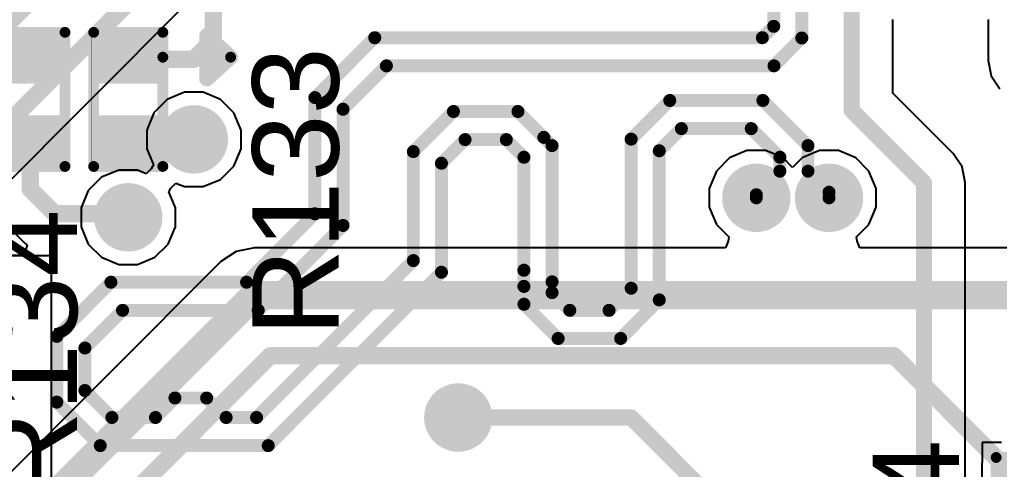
# Model space of a CAD drawing. Header units: millimetres. Extents: x 0 to 172, y 0 to 138.
# Drawn here: x 34.12 to 45.64, y 39.64 to 44.92 of the extents above; entities that cross this region are included whole.
import ezdxf

# ---------------------------------------------------------------- set-up
doc = ezdxf.new("R2010")
doc.units = ezdxf.units.MM
for name, color, linetype in [('BottomLayer', 5, 'Continuous'), ('BottomSolder', 6, 'Continuous'), ('TopLayer', 1, 'Continuous'), ('TopOverlay', 2, 'Continuous'), ('TopPaste', 8, 'Continuous'), ('TopSolder', 216, 'Continuous'), ('ViaHoleLayer', 16, 'Continuous')]:
    doc.layers.add(name, color=color, linetype=linetype)
doc.styles.add('Arial', font='', dxfattribs={"height": 0.2})
doc.styles.get('Arial').set_extended_font_data('Arial')

# ---------------------------------------------------------------- blocks, each defined once
blk = doc.blocks.new('R___0402_99')
at = {"layer": 'TopLayer'}
for points in [[(-0.6985, -0.3175), (-0.6985, 0.3174999999999999), (-0.2413000000000001, 0.3175), (-0.2412999999999999, -0.3174999999999999)], [(0.2413000000000001, -0.3175), (0.2412999999999999, 0.3174999999999999), (0.6985, 0.3175), (0.6985, -0.3174999999999999)]]:
    blk.add_hatch(color=1, dxfattribs=at).paths.add_polyline_path(points)
at = {"layer": 'TopPaste'}
for points in [[(-0.6985, -0.3175), (-0.6985, 0.3174999999999999), (-0.2413000000000001, 0.3175), (-0.2412999999999999, -0.3174999999999999)], [(0.2413000000000001, -0.3175), (0.2412999999999999, 0.3174999999999999), (0.6985, 0.3175), (0.6985, -0.3174999999999999)]]:
    blk.add_hatch(color=8, dxfattribs=at).paths.add_polyline_path(points)
at = {"layer": 'TopSolder'}
for points in [[(-0.75350116, -0.3725011600000001), (-0.75350116, 0.3725011599999999), (-0.18629884, 0.3725011600000001), (-0.1862988399999999, -0.3725011599999999)], [(0.18629884, -0.3725011600000001), (0.1862988399999999, 0.3725011599999999), (0.75350116, 0.3725011600000001), (0.75350116, -0.3725011599999999)]]:
    blk.add_hatch(color=216, dxfattribs=at).paths.add_polyline_path(points)
at = {"layer": 'TopOverlay'}
for points, const_width in [([(-0.7874, -0.4064), (-0.7874, 0.4064)], 0.127), ([(0.7874, 0.4064), (-0.7874, 0.4064)], 0.127), ([(0.7874, -0.4064), (0.7874, 0.4064)], 0.127), ([(0.7874, -0.4064), (-0.7874, -0.4064)], 0.127), ([(0.8128, -0.4318), (-0.8128, -0.4318)], 0.0032258)]:
    blk.add_lwpolyline(points, dxfattribs=dict(at, const_width=const_width))
for points, const_width in [([(-0.8191499999999999, 0.4064, 1), (-0.7556499999999999, 0.4064, 1)], 0.0635), ([(-0.8191499999999999, 0.4064, 1), (-0.7556499999999999, 0.4064, 1)], 0.0635), ([(0.7556499999999999, 0.4064, 1), (0.8191499999999999, 0.4064, 1)], 0.0635), ([(0.7556499999999999, 0.4064, 1), (0.8191499999999999, 0.4064, 1)], 0.0635), ([(-0.8191499999999999, -0.4064, 1), (-0.7556499999999999, -0.4064, 1)], 0.0635), ([(-0.8191499999999999, -0.4064, 1), (-0.7556499999999999, -0.4064, 1)], 0.0635), ([(0.7556499999999999, -0.4064, 1), (0.8191499999999999, -0.4064, 1)], 0.0635), ([(0.7556499999999999, -0.4064, 1), (0.8191499999999999, -0.4064, 1)], 0.0635), ([(-0.81360518, -0.4318, 1), (-0.8119948199999999, -0.4318, 1)], 0.0016129), ([(0.8119948199999999, -0.4318, 1), (0.81360518, -0.4318, 1)], 0.0016129)]:
    blk.add_lwpolyline(points, format="xyb", close=True, dxfattribs=dict(at, const_width=const_width))
blk = doc.blocks.new('R___0402_100')
at = {"layer": 'TopLayer'}
for points in [[(-0.6985, -0.3175), (-0.6985, 0.3174999999999999), (-0.2413000000000001, 0.3175), (-0.2412999999999999, -0.3174999999999999)], [(0.2413000000000001, -0.3175), (0.2412999999999999, 0.3174999999999999), (0.6985, 0.3175), (0.6985, -0.3174999999999999)]]:
    blk.add_hatch(color=1, dxfattribs=at).paths.add_polyline_path(points)
at = {"layer": 'TopPaste'}
for points in [[(-0.6985, -0.3175), (-0.6985, 0.3174999999999999), (-0.2413000000000001, 0.3175), (-0.2412999999999999, -0.3174999999999999)], [(0.2413000000000001, -0.3175), (0.2412999999999999, 0.3174999999999999), (0.6985, 0.3175), (0.6985, -0.3174999999999999)]]:
    blk.add_hatch(color=8, dxfattribs=at).paths.add_polyline_path(points)
at = {"layer": 'TopSolder'}
for points in [[(-0.75350116, -0.3725011600000001), (-0.75350116, 0.3725011599999999), (-0.18629884, 0.3725011600000001), (-0.1862988399999999, -0.3725011599999999)], [(0.18629884, -0.3725011600000001), (0.1862988399999999, 0.3725011599999999), (0.75350116, 0.3725011600000001), (0.75350116, -0.3725011599999999)]]:
    blk.add_hatch(color=216, dxfattribs=at).paths.add_polyline_path(points)
at = {"layer": 'TopOverlay'}
for points, const_width in [([(-0.7874, -0.4064), (-0.7874, 0.4064)], 0.127), ([(0.7874, 0.4064), (-0.7874, 0.4064)], 0.127), ([(0.7874, -0.4064), (0.7874, 0.4064)], 0.127), ([(0.7874, -0.4064), (-0.7874, -0.4064)], 0.127), ([(0.8128, -0.4318), (-0.8128, -0.4318)], 0.0032258)]:
    blk.add_lwpolyline(points, dxfattribs=dict(at, const_width=const_width))
for points, const_width in [([(-0.8191499999999999, 0.4064, 1), (-0.7556499999999999, 0.4064, 1)], 0.0635), ([(-0.8191499999999999, 0.4064, 1), (-0.7556499999999999, 0.4064, 1)], 0.0635), ([(0.7556499999999999, 0.4064, 1), (0.8191499999999999, 0.4064, 1)], 0.0635), ([(0.7556499999999999, 0.4064, 1), (0.8191499999999999, 0.4064, 1)], 0.0635), ([(-0.8191499999999999, -0.4064, 1), (-0.7556499999999999, -0.4064, 1)], 0.0635), ([(-0.8191499999999999, -0.4064, 1), (-0.7556499999999999, -0.4064, 1)], 0.0635), ([(0.7556499999999999, -0.4064, 1), (0.8191499999999999, -0.4064, 1)], 0.0635), ([(0.7556499999999999, -0.4064, 1), (0.8191499999999999, -0.4064, 1)], 0.0635), ([(-0.81360518, -0.4318, 1), (-0.8119948199999999, -0.4318, 1)], 0.0016129), ([(0.8119948199999999, -0.4318, 1), (0.81360518, -0.4318, 1)], 0.0016129)]:
    blk.add_lwpolyline(points, format="xyb", close=True, dxfattribs=dict(at, const_width=const_width))
blk = doc.blocks.new('R___0603_204')
at = {"layer": 'TopLayer'}
for points in [[(-0.3809999999999999, 0.4445), (-0.3809999999999999, -0.4445), (-1.143, -0.4445), (-1.143, 0.4445)], [(1.143, 0.4445), (1.143, -0.4445), (0.3809999999999999, -0.4445), (0.3809999999999999, 0.4445)]]:
    blk.add_hatch(color=1, dxfattribs=at).paths.add_polyline_path(points)
at = {"layer": 'TopPaste'}
for points in [[(-0.3809999999999999, 0.4445), (-0.3809999999999999, -0.4445), (-1.143, -0.4445), (-1.143, 0.4445)], [(1.143, 0.4445), (1.143, -0.4445), (0.3809999999999999, -0.4445), (0.3809999999999999, 0.4445)]]:
    blk.add_hatch(color=8, dxfattribs=at).paths.add_polyline_path(points)
at = {"layer": 'TopSolder'}
for points in [[(-0.2794, 0.5460999999999999), (-0.2794, -0.5460999999999999), (-1.2446, -0.5460999999999999), (-1.2446, 0.5460999999999999)], [(1.2446, 0.5460999999999999), (1.2446, -0.5460999999999999), (0.2794, -0.5460999999999999), (0.2794, 0.5460999999999999)]]:
    blk.add_hatch(color=216, dxfattribs=at).paths.add_polyline_path(points)
at = {"layer": 'TopOverlay', "const_width": 0.127}
for points in [[(1.2192, 0.5334), (-1.2192, 0.5334)], [(-1.2192, -0.5334), (-1.2192, 0.5334)], [(1.2192, -0.5334), (1.2192, 0.5334)], [(1.2192, -0.5334), (-1.2192, -0.5334)]]:
    blk.add_lwpolyline(points, dxfattribs=at)
at = {"layer": 'TopOverlay', "const_width": 0.0635}
for points in [[(-1.25095, 0.5334, 1), (-1.18745, 0.5334, 1)], [(-1.25095, 0.5334, 1), (-1.18745, 0.5334, 1)], [(1.18745, 0.5334, 1), (1.25095, 0.5334, 1)], [(1.18745, 0.5334, 1), (1.25095, 0.5334, 1)], [(-1.25095, -0.5334, 1), (-1.18745, -0.5334, 1)], [(-1.25095, -0.5334, 1), (-1.18745, -0.5334, 1)], [(1.18745, -0.5334, 1), (1.25095, -0.5334, 1)], [(1.18745, -0.5334, 1), (1.25095, -0.5334, 1)]]:
    blk.add_lwpolyline(points, format="xyb", close=True, dxfattribs=at)

msp = doc.modelspace()

# ---------------------------------------------------------------- hatches: boundary and pattern name
at = {"layer": 'BottomLayer'}
h = msp.add_hatch(color=5, dxfattribs=at)
edge = h.paths.add_edge_path()
edge.add_arc((36.1696, 43.5102), 0.2999994, 0, 360)
h = msp.add_hatch(color=5, dxfattribs=at)
edge = h.paths.add_edge_path()
edge.add_arc((42.77900004, 42.8244), 0.2999994, 0, 360)
h = msp.add_hatch(color=5, dxfattribs=at)
edge = h.paths.add_edge_path()
edge.add_arc((43.63299884, 42.8244), 0.2999994, 0, 360)
h = msp.add_hatch(color=5, dxfattribs=at)
edge = h.paths.add_edge_path()
edge.add_arc((35.39839758, 42.5958), 0.2999994, 0, 360)
h = msp.add_hatch(color=5, dxfattribs=at)
edge = h.paths.add_edge_path()
edge.add_arc((39.27645688, 40.24571072), 0.2999994, 0, 360)
at = {"layer": 'BottomSolder'}
h = msp.add_hatch(color=6, dxfattribs=at)
edge = h.paths.add_edge_path()
edge.add_arc((36.1696, 43.5102), 0.4015993999999999, 0, 360)
h = msp.add_hatch(color=6, dxfattribs=at)
edge = h.paths.add_edge_path()
edge.add_arc((42.77900004, 42.8244), 0.4015993999999999, 0, 360)
h = msp.add_hatch(color=6, dxfattribs=at)
edge = h.paths.add_edge_path()
edge.add_arc((43.63299884, 42.8244), 0.4015993999999999, 0, 360)
h = msp.add_hatch(color=6, dxfattribs=at)
edge = h.paths.add_edge_path()
edge.add_arc((35.39839758, 42.5958), 0.4015993999999999, 0, 360)
h = msp.add_hatch(color=6, dxfattribs=at)
edge = h.paths.add_edge_path()
edge.add_arc((39.27645688, 40.24571072), 0.4015993999999999, 0, 360)
at = {"layer": 'TopLayer'}
h = msp.add_hatch(color=1, dxfattribs=at)
edge = h.paths.add_edge_path()
edge.add_arc((36.1696, 43.5102), 0.2999994, 0, 360)
h = msp.add_hatch(color=1, dxfattribs=at)
edge = h.paths.add_edge_path()
edge.add_arc((42.77900004, 42.8244), 0.2999994, 0, 360)
h = msp.add_hatch(color=1, dxfattribs=at)
edge = h.paths.add_edge_path()
edge.add_arc((43.63299884, 42.8244), 0.2999994, 0, 360)
h = msp.add_hatch(color=1, dxfattribs=at)
edge = h.paths.add_edge_path()
edge.add_arc((35.39839758, 42.5958), 0.2999994, 0, 360)
h = msp.add_hatch(color=1, dxfattribs=at)
edge = h.paths.add_edge_path()
edge.add_arc((39.27645688, 40.24571072), 0.2999994, 0, 360)
at = {"layer": 'TopSolder'}
h = msp.add_hatch(color=216, dxfattribs=at)
edge = h.paths.add_edge_path()
edge.add_arc((36.1696, 43.5102), 0.4015993999999999, 0, 360)
h = msp.add_hatch(color=216, dxfattribs=at)
edge = h.paths.add_edge_path()
edge.add_arc((42.77900004, 42.8244), 0.4015993999999999, 0, 360)
h = msp.add_hatch(color=216, dxfattribs=at)
edge = h.paths.add_edge_path()
edge.add_arc((43.63299884, 42.8244), 0.4015993999999999, 0, 360)
h = msp.add_hatch(color=216, dxfattribs=at)
edge = h.paths.add_edge_path()
edge.add_arc((35.39839758, 42.5958), 0.4015993999999999, 0, 360)
h = msp.add_hatch(color=216, dxfattribs=at)
edge = h.paths.add_edge_path()
edge.add_arc((39.27645688, 40.24571072), 0.4015993999999999, 0, 360)
at = {"layer": 'ViaHoleLayer'}
h = msp.add_hatch(color=16, dxfattribs=at)
edge = h.paths.add_edge_path()
edge.add_arc((36.1696, 43.5102), 0.1499997, 0, 360)
h = msp.add_hatch(color=16, dxfattribs=at)
edge = h.paths.add_edge_path()
edge.add_arc((42.77900004, 42.8244), 0.1499997, 0, 360)
h = msp.add_hatch(color=16, dxfattribs=at)
edge = h.paths.add_edge_path()
edge.add_arc((43.63299884, 42.8244), 0.1499997, 0, 360)
h = msp.add_hatch(color=16, dxfattribs=at)
edge = h.paths.add_edge_path()
edge.add_arc((35.39839758, 42.5958), 0.1499997, 0, 360)
h = msp.add_hatch(color=16, dxfattribs=at)
edge = h.paths.add_edge_path()
edge.add_arc((39.27645688, 40.24571072), 0.1499997, 0, 360)

# ---------------------------------------------------------------- linework, layer by layer
at = {"layer": 'BottomLayer'}
for p, q in [((32.96765314, 41.98930642), (36.06383186, 45.08548514)), ((36.05940209999999, 44.0641994), (35.85578554, 43.9798587)), ((36.2797979, 44.0641994), (36.05940209999999, 44.0641994)), ((36.48341446, 43.9798587), (36.2797979, 44.0641994)), ((35.85578554, 43.9798587), (35.6999413, 43.82401445999999)), ((36.63925869999999, 43.82401445999999), (36.48341446, 43.9798587)), ((35.6999413, 43.82401445999999), (35.61560059999999, 43.6203979)), ((36.7235994, 43.6203979), (36.63925869999999, 43.82401445999999)), ((35.61560059999999, 43.6203979), (35.61560059999999, 43.4000021)), ((36.7235994, 43.4000021), (36.7235994, 43.6203979)), ((35.61560059999999, 43.4000021), (35.69412978, 43.21041396)), ((36.63925869999999, 43.19638554), (36.7235994, 43.4000021)), ((42.46518558, 43.29405869999999), (42.30934134, 43.13821446)), ((42.66880214, 43.3783994), (42.46518558, 43.29405869999999)), ((42.88919794, 43.3783994), (42.66880214, 43.3783994)), ((43.0928145, 43.29405869999999), (42.88919794, 43.3783994)), ((43.20599944, 43.18087376), (43.0928145, 43.29405869999999)), ((43.31918438, 43.29405869999999), (43.20599944, 43.18087376)), ((43.52280094, 43.3783994), (43.31918438, 43.29405869999999)), ((43.74319673999999, 43.3783994), (43.52280094, 43.3783994)), ((43.9468133, 43.29405869999999), (43.74319673999999, 43.3783994)), ((44.10265754, 43.13821446), (43.9468133, 43.29405869999999)), ((35.69412978, 43.21041396), (35.66957306, 43.16668278)), ((36.48341446, 43.04054129999999), (36.63925869999999, 43.19638554)), ((35.08458312, 43.0654587), (34.92873888, 42.90961446)), ((35.28819968, 43.1497994), (35.08458312, 43.0654587)), ((35.50859548, 43.1497994), (35.28819968, 43.1497994)), ((35.60956048, 43.1079783), (35.50859548, 43.1497994)), ((35.66957306, 43.16668278), (35.60956048, 43.1079783)), ((42.30934134, 43.13821446), (42.22500064, 42.9345979)), ((44.18699824, 42.9345979), (44.10265754, 43.13821446)), ((35.89842452, 42.93931722), (35.9584371, 42.9980217)), ((35.9584371, 42.9980217), (36.05940209999999, 42.9562006)), ((36.05940209999999, 42.9562006), (36.2797979, 42.9562006)), ((36.2797979, 42.9562006), (36.48341446, 43.04054129999999)), ((34.92873888, 42.90961446), (34.84439818, 42.7059979)), ((35.8738678, 42.89558604), (35.89842452, 42.93931722)), ((35.95239698, 42.7059979), (35.8738678, 42.89558604)), ((42.22500064, 42.9345979), (42.22500064, 42.71420209999999)), ((44.18699824, 42.71420209999999), (44.18699824, 42.9345979)), ((34.84439818, 42.7059979), (34.84439818, 42.4856021)), ((35.95239698, 42.4856021), (35.95239698, 42.7059979)), ((42.22500064, 42.71420209999999), (42.30934134, 42.51058554)), ((44.10265754, 42.51058554), (44.18699824, 42.71420209999999)), ((42.30934134, 42.51058554), (42.4547284, 42.36519848)), ((43.95727048, 42.36519848), (44.10265754, 42.51058554)), ((34.84439818, 42.4856021), (34.92873888, 42.28198554)), ((35.86805628, 42.28198554), (35.95239698, 42.4856021)), ((34.92873888, 42.28198554), (35.08458312, 42.1261413)), ((35.71221204, 42.1261413), (35.86805628, 42.28198554)), ((42.44908706, 42.31675814), (42.41579274, 42.23819847999999)), ((42.4547284, 42.36519848), (42.44908706, 42.31675814)), ((43.96291182, 42.31675814), (43.95727048, 42.36519848)), ((43.99620614, 42.23819847999999), (43.96291182, 42.31675814)), ((36.66772194, 42.1958135), (36.48708475999999, 42.07511524)), ((36.88079999999999, 42.23819847999999), (36.66772194, 42.1958135)), ((42.41579274, 42.23819847999999), (36.88079999999999, 42.23819847999999)), ((46.75664511999999, 42.23819847999999), (43.99620614, 42.23819847999999)), ((36.48708475999999, 42.07511524), (31.45788476, 37.04591524)), ((35.08458312, 42.1261413), (35.28819968, 42.04180059999999)), ((35.28819968, 42.04180059999999), (35.50859548, 42.04180059999999)), ((35.50859548, 42.04180059999999), (35.71221204, 42.1261413))]:
    msp.add_line(p, q, dxfattribs=at)
for points, const_width in [([(31.6355984, 42.52092588), (34.56589734, 45.45122481999999)], 0.2032), ([(32.47559926, 42.1931211), (35.71589758, 45.43341942)], 0.2032), ([(31.8516, 36.6522), (36.88079999999999, 41.6814)], 0.3302), ([(36.88079999999999, 41.6814), (46.75664511999999, 41.6814)], 0.3302), ([(32.47879204, 36.3821472), (37.06684483999999, 40.9702)], 0.2032), ([(37.06684483999999, 40.9702), (44.39769632, 40.9702)], 0.2032), ([(44.39769632, 40.9702), (47.37507924, 37.99281707999999)], 0.2032)]:
    msp.add_lwpolyline(points, dxfattribs=dict(at, const_width=const_width))
for points, const_width in [([(36.79825, 41.6814, 1), (36.96335, 41.6814, 1)], 0.1651), ([(36.79825, 41.6814, 1), (36.96335, 41.6814, 1)], 0.1651), ([(37.01604484, 40.9702, 1), (37.11764484, 40.9702, 1)], 0.1016), ([(37.01604484, 40.9702, 1), (37.11764484, 40.9702, 1)], 0.1016), ([(44.34689632, 40.9702, 1), (44.44849632, 40.9702, 1)], 0.1016), ([(44.34689632, 40.9702, 1), (44.44849632, 40.9702, 1)], 0.1016)]:
    msp.add_lwpolyline(points, format="xyb", close=True, dxfattribs=dict(at, const_width=const_width))
at = {"layer": 'TopLayer'}
for p, q in [((44.38334532, 44.05357712), (44.38334532, 44.91920149999999)), ((45.50490264, 44.91920149999999), (45.50490264, 44.43497336)), ((45.50490264, 44.43497336), (45.54038644, 44.25658153999999)), ((45.54038644, 44.25658153999999), (45.6414378, 44.10535247999999)), ((45.09129919999999, 43.3456207), (44.38334532, 44.05357712)), ((45.09130681999999, 43.34561562), (45.09129919999999, 43.3456207)), ((45.1964298, 43.18828548), (45.09130681999999, 43.34561562)), ((45.23334361999999, 43.00270545999999), (45.1964298, 43.18828548)), ((45.23334361999999, 37.81754946), (45.23334361999999, 43.00270545999999)), ((33.90046306, 42.57578734), (34.18648229999999, 42.2897681)), ((34.21210328, 42.2726485), (34.17357655999999, 42.1456485)), ((34.18648229999999, 42.2897681), (34.21210328, 42.2726485)), ((31.37059766, 42.1456485), (34.53441658, 42.1456485)), ((34.17357655999999, 42.1456485), (31.37059766, 42.1456485)), ((34.53441658, 42.1456485), (34.49085304, 42.10208496)), ((34.49085304, 42.10208496), (34.49085304, 36.3855)), ((45.66148348, 39.95419999999999), (45.43249994, 39.95419999999999)), ((45.43249994, 39.95419999999999), (45.43249994, 39.72521646)), ((45.43249994, 39.72521646), (45.42752408, 39.7002)), ((45.42752408, 39.7002), (45.42752408, 38.93819999999999))]:
    msp.add_line(p, q, dxfattribs=at)
for points, const_width in [([(36.39839812, 44.67879812), (36.39839812, 45.9232)], 0.2032), ([(43.89839836, 43.85270376), (43.89839836, 45.9232)], 0.1892554), ([(42.98329732, 44.83749478), (42.98329732, 45.16012303999999)], 0.1524), ([(43.31349732, 44.70072339999999), (43.31349732, 45.16012303999999)], 0.1524), ([(42.84980253999999, 44.704), (42.98329732, 44.83749478)], 0.1524), ([(36.1696, 44.45), (36.39839812, 44.67879812)], 0.2032), ([(37.592, 44.00097372), (38.29502627999999, 44.704)], 0.1524), ([(38.29502627999999, 44.704), (42.84980253999999, 44.704)], 0.1524), ([(42.98657392, 44.3738), (43.31349732, 44.70072339999999)], 0.1524), ([(33.65754254, 44.45), (34.24839734, 44.45)], 0.2032), ([(35.39839758, 44.45), (36.1696, 44.45)], 0.2032), ([(37.9222, 43.86420234), (38.43179766, 44.3738)], 0.1524), ([(38.43179766, 44.3738), (42.98657392, 44.3738)], 0.1524), ([(37.592, 42.63671177999999), (37.592, 44.00097372)], 0.1524), ([(41.30802, 43.5137941), (41.76162336, 43.96739746)], 0.1524), ([(41.76162336, 43.96739746), (42.8562516, 43.96739746)], 0.1524), ([(42.8562516, 43.96739746), (43.38619974, 43.43744932)], 0.1524), ([(37.9222, 42.4999404), (37.9222, 43.86420234)], 0.1524), ([(38.74840104, 43.36700749999999), (39.21935259999999, 43.83795906)], 0.1524), ([(39.21935259999999, 43.83795906), (39.97809124, 43.83795906)], 0.1524), ([(39.97809124, 43.83795906), (40.28188286, 43.53416744)], 0.1524), ([(43.89839836, 43.85270376), (44.74839666, 43.00270545999999)], 0.1892554), ([(41.63822, 43.37702272), (41.89839474, 43.63719746)], 0.1524), ([(41.89839474, 43.63719746), (42.71948022, 43.63719746)], 0.1524), ([(42.71948022, 43.63719746), (43.05599974, 43.30067794)], 0.1524), ([(34.24839734, 42.92372161999999), (34.24839734, 43.5102)], 0.2032), ([(35.39839758, 43.5102), (36.1696, 43.5102)], 0.2032), ([(39.07860104, 43.23023612), (39.35612398, 43.50775906)], 0.1524), ([(39.35612398, 43.50775906), (39.84131986, 43.50775906)], 0.1524), ([(39.84131986, 43.50775906), (40.0483959, 43.30068048)], 0.1524), ([(40.28188286, 43.5341649), (40.28188286, 43.53416744)], 0.1524), ([(40.28188286, 43.5341649), (40.37859844, 43.43744932)], 0.1524), ([(41.30802, 41.76322355999999), (41.30802, 43.5137941)], 0.1524), ([(38.74840104, 42.08779746), (38.74840104, 43.36700749999999)], 0.1524), ([(40.37859844, 41.83825262), (40.37859844, 43.43744932)], 0.1524), ([(41.63822, 41.62645217999999), (41.63822, 43.37702272)], 0.1524), ([(43.38619974, 43.13747532), (43.38619974, 43.43744932)], 0.1524), ([(39.07860104, 41.95102608), (39.07860104, 43.23023612)], 0.1524), ([(40.0483959, 43.30068048), (40.04839843999999, 43.30067794)], 0.1524), ([(40.04839843999999, 41.975024), (40.04839843999999, 43.30067794)], 0.1524), ([(43.05599974, 43.13747532), (43.05599974, 43.30067794)], 0.1524), ([(42.77900004, 42.86047562), (43.05599974, 43.13747532)], 0.1524), ([(43.38619974, 43.13747532), (43.63299884, 42.89067622)], 0.1524), ([(44.74839666, 37.61438502), (44.74839666, 43.00270545999999)], 0.1892554), ([(34.24839734, 42.92372161999999), (34.53441658, 42.63770238)], 0.2032), ([(43.63299884, 42.8244), (43.63299884, 42.89067622)], 0.1524), ([(42.77900004, 42.8244), (42.77900004, 42.86047562)], 0.1524), ([(34.53441658, 42.63770238), (35.3564952, 42.63770238)], 0.2032), ([(35.3564952, 42.63770238), (35.39839758, 42.5958)], 0.2032), ([(36.78908822, 41.8338), (37.592, 42.63671177999999)], 0.1524), ([(36.9258596, 41.50359999999999), (37.9222, 42.4999404)], 0.1524), ([(36.9063143, 40.24571072), (38.74840104, 42.08779746)], 0.1524), ([(37.04308568, 39.91551071999999), (39.07860104, 41.95102608)], 0.1524), ([(40.04732148, 41.97394704), (40.04839843999999, 41.975024)], 0.1524), ([(40.04732148, 41.78510312), (40.04732148, 41.97394704)], 0.1524), ([(40.37856034, 41.83821452), (40.37859844, 41.83825262)], 0.1524), ([(40.37856034, 41.71196128), (40.37856034, 41.83821452)], 0.1524), ([(34.55900124, 41.19817261999999), (35.19462862, 41.8338)], 0.1524), ([(35.19462862, 41.8338), (36.78908822, 41.8338)], 0.1524), ([(40.04732148, 41.78510312), (40.04836034, 41.78406426)], 0.1524), ([(40.04836034, 41.5751899), (40.04836034, 41.78406426)], 0.1524), ([(41.04839644, 41.50359999999999), (41.30802, 41.76322355999999)], 0.1524), ([(40.37856034, 41.71196128), (40.58692162, 41.50359999999999)], 0.1524), ([(41.18516782, 41.1734), (41.63822, 41.62645217999999)], 0.1524), ([(34.88920124, 41.06140124), (35.3314, 41.50359999999999)], 0.1524), ([(35.3314, 41.50359999999999), (36.9258596, 41.50359999999999)], 0.1524), ([(40.04836034, 41.5751899), (40.45015024, 41.1734)], 0.1524), ([(40.58692162, 41.50359999999999), (41.04839644, 41.50359999999999)], 0.1524), ([(34.55900124, 40.42604309999999), (34.55900124, 41.19817261999999)], 0.1524), ([(40.45015024, 41.1734), (41.18516782, 41.1734)], 0.1524), ([(34.88920124, 40.56281448), (34.88920124, 41.06140124)], 0.1524), ([(34.88920124, 40.56281448), (35.20630499999999, 40.24571072)], 0.1524), ([(35.7180642, 40.24571072), (35.94698932, 40.47463584)], 0.1524), ([(35.94698932, 40.47463584), (36.3194727, 40.47463584)], 0.1524), ([(36.3194727, 40.47463584), (36.54839782, 40.24571072)], 0.1524), ([(34.55900124, 40.42604309999999), (35.06953361999999, 39.91551071999999)], 0.1524), ([(35.20630499999999, 40.24571072), (35.7180642, 40.24571072)], 0.1524), ([(36.54839782, 40.24571072), (36.9063143, 40.24571072)], 0.1524), ([(39.27645688, 40.24571072), (41.30801745999999, 40.24571072)], 0.1892554), ([(41.30801745999999, 40.24571072), (44.831, 36.72272818)], 0.1892554), ([(35.06953361999999, 39.91551071999999), (37.04308568, 39.91551071999999)], 0.1524)]:
    msp.add_lwpolyline(points, dxfattribs=dict(at, const_width=const_width))
for points, const_width in [([(42.94519732, 44.83749478, 1), (43.02139732, 44.83749478, 1)], 0.0762), ([(42.94519732, 44.83749478, 1), (43.02139732, 44.83749478, 1)], 0.0762), ([(36.34759811999999, 44.67879812, 1), (36.44919812, 44.67879812, 1)], 0.1016), ([(36.34759811999999, 44.67879812, 1), (36.44919812, 44.67879812, 1)], 0.1016), ([(38.25692627999999, 44.704, 1), (38.33312628, 44.704, 1)], 0.0762), ([(38.25692627999999, 44.704, 1), (38.33312628, 44.704, 1)], 0.0762), ([(42.81170254, 44.704, 1), (42.88790254, 44.704, 1)], 0.0762), ([(42.81170254, 44.704, 1), (42.88790254, 44.704, 1)], 0.0762), ([(43.27539732, 44.70072339999999, 1), (43.35159732, 44.70072339999999, 1)], 0.0762), ([(43.27539732, 44.70072339999999, 1), (43.35159732, 44.70072339999999, 1)], 0.0762), ([(34.19759733999999, 44.45, 1), (34.29919733999999, 44.45, 1)], 0.1016), ([(35.34759758, 44.45, 1), (35.44919758, 44.45, 1)], 0.1016), ([(36.11879999999999, 44.45, 1), (36.2204, 44.45, 1)], 0.1016), ([(36.11879999999999, 44.45, 1), (36.2204, 44.45, 1)], 0.1016), ([(38.39369765999999, 44.3738, 1), (38.46989766, 44.3738, 1)], 0.0762), ([(38.39369765999999, 44.3738, 1), (38.46989766, 44.3738, 1)], 0.0762), ([(42.94847392, 44.3738, 1), (43.02467392, 44.3738, 1)], 0.0762), ([(42.94847392, 44.3738, 1), (43.02467392, 44.3738, 1)], 0.0762), ([(37.5539, 44.00097372, 1), (37.6301, 44.00097372, 1)], 0.0762), ([(37.5539, 44.00097372, 1), (37.6301, 44.00097372, 1)], 0.0762), ([(41.72352335999999, 43.96739746, 1), (41.79972336, 43.96739746, 1)], 0.0762), ([(41.72352335999999, 43.96739746, 1), (41.79972336, 43.96739746, 1)], 0.0762), ([(42.8181516, 43.96739746, 1), (42.8943516, 43.96739746, 1)], 0.0762), ([(42.8181516, 43.96739746, 1), (42.8943516, 43.96739746, 1)], 0.0762), ([(37.8841, 43.86420234, 1), (37.9603, 43.86420234, 1)], 0.0762), ([(37.8841, 43.86420234, 1), (37.9603, 43.86420234, 1)], 0.0762), ([(39.1812526, 43.83795906, 1), (39.2574526, 43.83795906, 1)], 0.0762), ([(39.1812526, 43.83795906, 1), (39.2574526, 43.83795906, 1)], 0.0762), ([(39.93999124, 43.83795906, 1), (40.01619124, 43.83795906, 1)], 0.0762), ([(39.93999124, 43.83795906, 1), (40.01619124, 43.83795906, 1)], 0.0762), ([(43.85108578, 43.85270376, 1), (43.94571094, 43.85270376, 1)], 0.0946277), ([(43.85108578, 43.85270376, 1), (43.94571094, 43.85270376, 1)], 0.0946277), ([(41.86029474, 43.63719746, 1), (41.93649474, 43.63719746, 1)], 0.0762), ([(41.86029474, 43.63719746, 1), (41.93649474, 43.63719746, 1)], 0.0762), ([(42.68138021999999, 43.63719746, 1), (42.75758022, 43.63719746, 1)], 0.0762), ([(42.68138021999999, 43.63719746, 1), (42.75758022, 43.63719746, 1)], 0.0762), ([(34.19759733999999, 43.5102, 1), (34.29919733999999, 43.5102, 1)], 0.1016), ([(35.34759758, 43.5102, 1), (35.44919758, 43.5102, 1)], 0.1016), ([(36.11879999999999, 43.5102, 1), (36.2204, 43.5102, 1)], 0.1016), ([(39.31802398, 43.50775906, 1), (39.39422398, 43.50775906, 1)], 0.0762), ([(39.31802398, 43.50775906, 1), (39.39422398, 43.50775906, 1)], 0.0762), ([(39.80321986, 43.50775906, 1), (39.87941986, 43.50775906, 1)], 0.0762), ([(39.80321986, 43.50775906, 1), (39.87941986, 43.50775906, 1)], 0.0762), ([(40.24378286, 43.53416744, 1), (40.31998286, 43.53416744, 1)], 0.0762), ([(40.24378286, 43.53416744, 1), (40.31998286, 43.53416744, 1)], 0.0762), ([(40.24378286, 43.5341649, 1), (40.31998286, 43.5341649, 1)], 0.0762), ([(40.24378286, 43.5341649, 1), (40.31998286, 43.5341649, 1)], 0.0762), ([(41.26992, 43.5137941, 1), (41.34611999999999, 43.5137941, 1)], 0.0762), ([(41.26992, 43.5137941, 1), (41.34611999999999, 43.5137941, 1)], 0.0762), ([(38.71030104, 43.36700749999999, 1), (38.78650104, 43.36700749999999, 1)], 0.0762), ([(38.71030104, 43.36700749999999, 1), (38.78650104, 43.36700749999999, 1)], 0.0762), ([(40.34049844, 43.43744932, 1), (40.41669844, 43.43744932, 1)], 0.0762), ([(40.34049844, 43.43744932, 1), (40.41669844, 43.43744932, 1)], 0.0762), ([(41.60012, 43.37702272, 1), (41.67632, 43.37702272, 1)], 0.0762), ([(41.60012, 43.37702272, 1), (41.67632, 43.37702272, 1)], 0.0762), ([(43.34809973999999, 43.43744932, 1), (43.42429974, 43.43744932, 1)], 0.0762), ([(43.34809973999999, 43.43744932, 1), (43.42429974, 43.43744932, 1)], 0.0762), ([(39.04050104, 43.23023612, 1), (39.11670104, 43.23023612, 1)], 0.0762), ([(39.04050104, 43.23023612, 1), (39.11670104, 43.23023612, 1)], 0.0762), ([(40.0102959, 43.30068048, 1), (40.0864959, 43.30068048, 1)], 0.0762), ([(40.0102959, 43.30068048, 1), (40.0864959, 43.30068048, 1)], 0.0762), ([(40.01029844, 43.30067794, 1), (40.08649844, 43.30067794, 1)], 0.0762), ([(40.01029844, 43.30067794, 1), (40.08649844, 43.30067794, 1)], 0.0762), ([(43.01789974, 43.30067794, 1), (43.09409974, 43.30067794, 1)], 0.0762), ([(43.01789974, 43.30067794, 1), (43.09409974, 43.30067794, 1)], 0.0762), ([(43.01789974, 43.13747532, 1), (43.09409974, 43.13747532, 1)], 0.0762), ([(43.01789974, 43.13747532, 1), (43.09409974, 43.13747532, 1)], 0.0762), ([(43.34809973999999, 43.13747532, 1), (43.42429974, 43.13747532, 1)], 0.0762), ([(43.34809973999999, 43.13747532, 1), (43.42429974, 43.13747532, 1)], 0.0762), ([(44.70108408, 43.00270545999999, 1), (44.79570924, 43.00270545999999, 1)], 0.0946277), ([(44.70108408, 43.00270545999999, 1), (44.79570924, 43.00270545999999, 1)], 0.0946277), ([(34.19759733999999, 42.92372161999999, 1), (34.29919733999999, 42.92372161999999, 1)], 0.1016), ([(34.19759733999999, 42.92372161999999, 1), (34.29919733999999, 42.92372161999999, 1)], 0.1016), ([(43.59489884, 42.89067622, 1), (43.67109884, 42.89067622, 1)], 0.0762), ([(43.59489884, 42.89067622, 1), (43.67109884, 42.89067622, 1)], 0.0762), ([(42.74090003999999, 42.86047562, 1), (42.81710004, 42.86047562, 1)], 0.0762), ([(42.74090003999999, 42.86047562, 1), (42.81710004, 42.86047562, 1)], 0.0762), ([(42.74090003999999, 42.8244, 1), (42.81710004, 42.8244, 1)], 0.0762), ([(43.59489884, 42.8244, 1), (43.67109884, 42.8244, 1)], 0.0762), ([(34.48361658, 42.63770238, 1), (34.58521658, 42.63770238, 1)], 0.1016), ([(34.48361658, 42.63770238, 1), (34.58521658, 42.63770238, 1)], 0.1016), ([(35.3056952, 42.63770238, 1), (35.4072952, 42.63770238, 1)], 0.1016), ([(35.3056952, 42.63770238, 1), (35.4072952, 42.63770238, 1)], 0.1016), ([(35.34759758, 42.5958, 1), (35.44919758, 42.5958, 1)], 0.1016), ([(37.5539, 42.63671177999999, 1), (37.6301, 42.63671177999999, 1)], 0.0762), ([(37.5539, 42.63671177999999, 1), (37.6301, 42.63671177999999, 1)], 0.0762), ([(37.8841, 42.4999404, 1), (37.9603, 42.4999404, 1)], 0.0762), ([(37.8841, 42.4999404, 1), (37.9603, 42.4999404, 1)], 0.0762), ([(38.71030104, 42.08779746, 1), (38.78650104, 42.08779746, 1)], 0.0762), ([(38.71030104, 42.08779746, 1), (38.78650104, 42.08779746, 1)], 0.0762), ([(39.04050104, 41.95102608, 1), (39.11670104, 41.95102608, 1)], 0.0762), ([(39.04050104, 41.95102608, 1), (39.11670104, 41.95102608, 1)], 0.0762), ([(40.00922147999999, 41.97394704, 1), (40.08542148, 41.97394704, 1)], 0.0762), ([(40.00922147999999, 41.97394704, 1), (40.08542148, 41.97394704, 1)], 0.0762), ([(40.01029844, 41.975024, 1), (40.08649844, 41.975024, 1)], 0.0762), ([(40.01029844, 41.975024, 1), (40.08649844, 41.975024, 1)], 0.0762), ([(40.34046034, 41.83821452, 1), (40.41666034, 41.83821452, 1)], 0.0762), ([(40.34046034, 41.83821452, 1), (40.41666034, 41.83821452, 1)], 0.0762), ([(40.34049844, 41.83825262, 1), (40.41669844, 41.83825262, 1)], 0.0762), ([(40.34049844, 41.83825262, 1), (40.41669844, 41.83825262, 1)], 0.0762), ([(35.15652862, 41.8338, 1), (35.23272862, 41.8338, 1)], 0.0762), ([(35.15652862, 41.8338, 1), (35.23272862, 41.8338, 1)], 0.0762), ([(36.75098822, 41.8338, 1), (36.82718822, 41.8338, 1)], 0.0762), ([(36.75098822, 41.8338, 1), (36.82718822, 41.8338, 1)], 0.0762), ([(40.00922147999999, 41.78510312, 1), (40.08542148, 41.78510312, 1)], 0.0762), ([(40.00922147999999, 41.78510312, 1), (40.08542148, 41.78510312, 1)], 0.0762), ([(40.01026034, 41.78406426, 1), (40.08646034, 41.78406426, 1)], 0.0762), ([(40.01026034, 41.78406426, 1), (40.08646034, 41.78406426, 1)], 0.0762), ([(41.26992, 41.76322355999999, 1), (41.34611999999999, 41.76322355999999, 1)], 0.0762), ([(41.26992, 41.76322355999999, 1), (41.34611999999999, 41.76322355999999, 1)], 0.0762), ([(40.34046034, 41.71196128, 1), (40.41666034, 41.71196128, 1)], 0.0762), ([(40.34046034, 41.71196128, 1), (40.41666034, 41.71196128, 1)], 0.0762), ([(41.60012, 41.62645217999999, 1), (41.67632, 41.62645217999999, 1)], 0.0762), ([(41.60012, 41.62645217999999, 1), (41.67632, 41.62645217999999, 1)], 0.0762), ([(35.2933, 41.50359999999999, 1), (35.3695, 41.50359999999999, 1)], 0.0762), ([(35.2933, 41.50359999999999, 1), (35.3695, 41.50359999999999, 1)], 0.0762), ([(36.8877596, 41.50359999999999, 1), (36.9639596, 41.50359999999999, 1)], 0.0762), ([(36.8877596, 41.50359999999999, 1), (36.9639596, 41.50359999999999, 1)], 0.0762), ([(40.01026034, 41.5751899, 1), (40.08646034, 41.5751899, 1)], 0.0762), ([(40.01026034, 41.5751899, 1), (40.08646034, 41.5751899, 1)], 0.0762), ([(40.54882162, 41.50359999999999, 1), (40.62502162, 41.50359999999999, 1)], 0.0762), ([(40.54882162, 41.50359999999999, 1), (40.62502162, 41.50359999999999, 1)], 0.0762), ([(41.01029644, 41.50359999999999, 1), (41.08649644, 41.50359999999999, 1)], 0.0762), ([(41.01029644, 41.50359999999999, 1), (41.08649644, 41.50359999999999, 1)], 0.0762), ([(34.52090124, 41.19817261999999, 1), (34.59710123999999, 41.19817261999999, 1)], 0.0762), ([(34.52090124, 41.19817261999999, 1), (34.59710123999999, 41.19817261999999, 1)], 0.0762), ([(40.41205024, 41.1734, 1), (40.48825024, 41.1734, 1)], 0.0762), ([(40.41205024, 41.1734, 1), (40.48825024, 41.1734, 1)], 0.0762), ([(41.14706782, 41.1734, 1), (41.22326782, 41.1734, 1)], 0.0762), ([(41.14706782, 41.1734, 1), (41.22326782, 41.1734, 1)], 0.0762), ([(34.85110124, 41.06140124, 1), (34.92730124, 41.06140124, 1)], 0.0762), ([(34.85110124, 41.06140124, 1), (34.92730124, 41.06140124, 1)], 0.0762), ([(34.85110124, 40.56281448, 1), (34.92730124, 40.56281448, 1)], 0.0762), ([(34.85110124, 40.56281448, 1), (34.92730124, 40.56281448, 1)], 0.0762), ([(35.90888932, 40.47463584, 1), (35.98508932, 40.47463584, 1)], 0.0762), ([(35.90888932, 40.47463584, 1), (35.98508932, 40.47463584, 1)], 0.0762), ([(36.2813727, 40.47463584, 1), (36.3575727, 40.47463584, 1)], 0.0762), ([(36.2813727, 40.47463584, 1), (36.3575727, 40.47463584, 1)], 0.0762), ([(34.52090124, 40.42604309999999, 1), (34.59710123999999, 40.42604309999999, 1)], 0.0762), ([(34.52090124, 40.42604309999999, 1), (34.59710123999999, 40.42604309999999, 1)], 0.0762), ([(35.16820499999999, 40.24571072, 1), (35.244405, 40.24571072, 1)], 0.0762), ([(35.16820499999999, 40.24571072, 1), (35.244405, 40.24571072, 1)], 0.0762), ([(35.67996419999999, 40.24571072, 1), (35.7561642, 40.24571072, 1)], 0.0762), ([(35.67996419999999, 40.24571072, 1), (35.7561642, 40.24571072, 1)], 0.0762), ([(36.51029782, 40.24571072, 1), (36.58649782, 40.24571072, 1)], 0.0762), ([(36.51029782, 40.24571072, 1), (36.58649782, 40.24571072, 1)], 0.0762), ([(36.8682143, 40.24571072, 1), (36.9444143, 40.24571072, 1)], 0.0762), ([(36.8682143, 40.24571072, 1), (36.9444143, 40.24571072, 1)], 0.0762), ([(39.2291443, 40.24571072, 1), (39.32376946, 40.24571072, 1)], 0.0946277), ([(41.26070488, 40.24571072, 1), (41.35533004, 40.24571072, 1)], 0.0946277), ([(41.26070488, 40.24571072, 1), (41.35533004, 40.24571072, 1)], 0.0946277), ([(35.03143362, 39.91551071999999, 1), (35.10763361999999, 39.91551071999999, 1)], 0.0762), ([(35.03143362, 39.91551071999999, 1), (35.10763361999999, 39.91551071999999, 1)], 0.0762), ([(37.00498568, 39.91551071999999, 1), (37.08118568, 39.91551071999999, 1)], 0.0762), ([(37.00498568, 39.91551071999999, 1), (37.08118568, 39.91551071999999, 1)], 0.0762)]:
    msp.add_lwpolyline(points, format="xyb", close=True, dxfattribs=dict(at, const_width=const_width))
at = {"layer": 'TopOverlay'}
for points, const_width in [([(36.322, 44.47539999999999), (36.322, 44.7294)], 0.1778), ([(36.322, 44.7294), (36.6014, 44.47539999999999)], 0.1778), ([(36.322, 44.2214), (36.6014, 44.47539999999999)], 0.1778), ([(36.322, 44.2214), (36.322, 44.47539999999999)], 0.1778), ([(35.80479758, 44.47539999999999), (36.6014, 44.47539999999999)], 0.127)]:
    msp.add_lwpolyline(points, dxfattribs=dict(at, const_width=const_width))
for points, const_width in [([(36.27755, 44.7294, 1), (36.36645, 44.7294, 1)], 0.08889999999999999), ([(36.27755, 44.7294, 1), (36.36645, 44.7294, 1)], 0.08889999999999999), ([(36.27755, 44.47539999999999, 1), (36.36645, 44.47539999999999, 1)], 0.08889999999999999), ([(36.27755, 44.47539999999999, 1), (36.36645, 44.47539999999999, 1)], 0.08889999999999999), ([(36.55694999999999, 44.47539999999999, 1), (36.64585, 44.47539999999999, 1)], 0.08889999999999999), ([(36.55694999999999, 44.47539999999999, 1), (36.64585, 44.47539999999999, 1)], 0.08889999999999999), ([(35.77304758, 44.47539999999999, 1), (35.83654757999999, 44.47539999999999, 1)], 0.0635), ([(36.56965, 44.47539999999999, 1), (36.63315, 44.47539999999999, 1)], 0.0635), ([(36.27755, 44.2214, 1), (36.36645, 44.2214, 1)], 0.08889999999999999), ([(36.27755, 44.2214, 1), (36.36645, 44.2214, 1)], 0.08889999999999999)]:
    msp.add_lwpolyline(points, format="xyb", close=True, dxfattribs=dict(at, const_width=const_width))

# ---------------------------------------------------------------- block references
at = {"rotation": 270}
for name, p in [('R___0402_99', (34.24839734, 43.9801)), ('R___0402_100', (35.39839758, 43.9801)), ('R___0603_204', (46.13099994, 38.5572))]:
    msp.add_blockref(name, p, dxfattribs=at)

# ---------------------------------------------------------------- texts
at = {"layer": 'TopOverlay', "style": 'Arial'}
for s, p in [('R133', (37.8712349, 41.19937404)), ('R134', (34.7978349, 39.29437404)), ('R24', (45.1610349, 37.38077105999999))]:
    msp.add_text(s, height=1.016, rotation=90, dxfattribs=at).set_placement(p)

doc.saveas('drawing.dxf')
